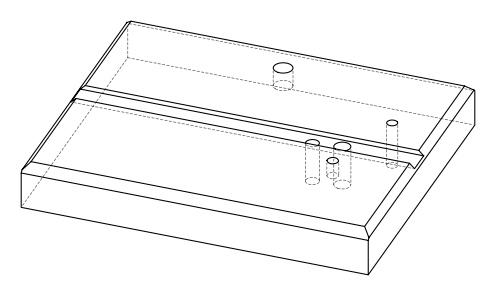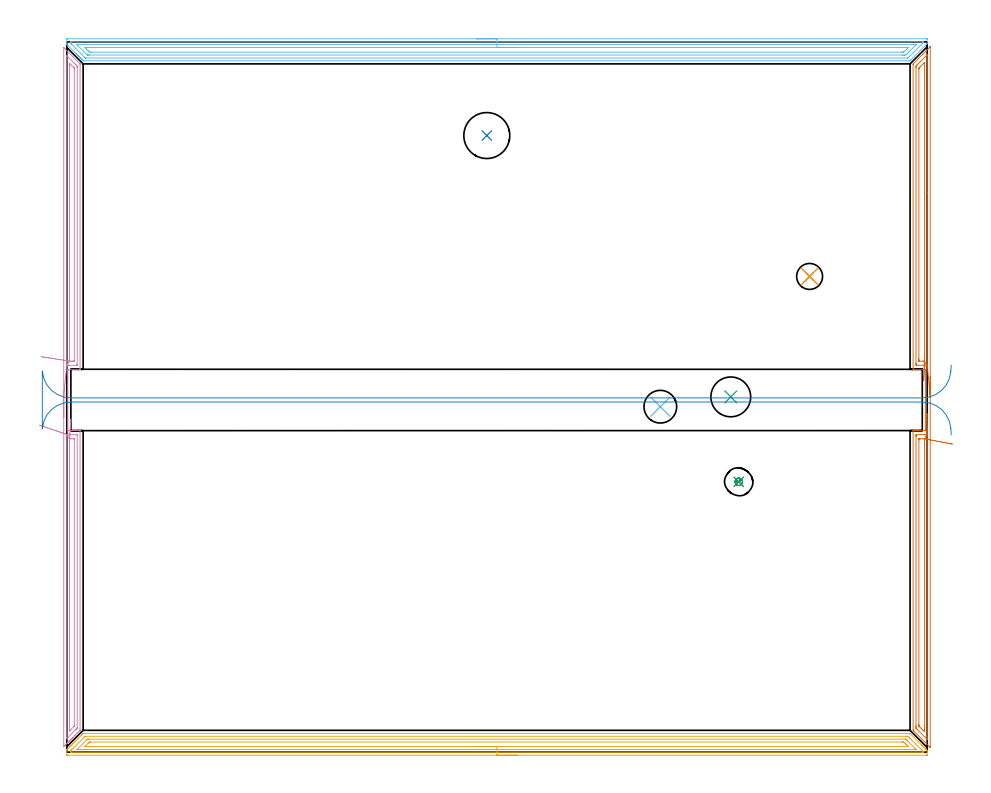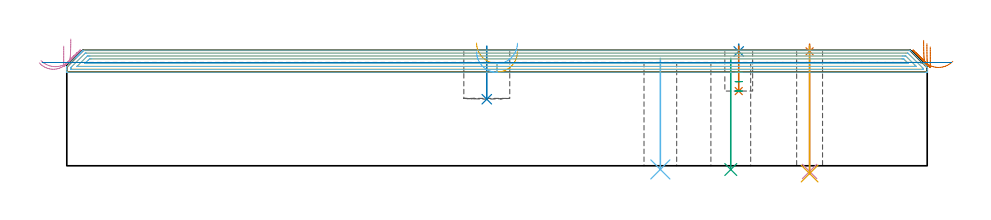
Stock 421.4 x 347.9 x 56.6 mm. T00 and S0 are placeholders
(PLAN: 14 operations, 9 tool changes, 46.7 min)
(1 SPOT_DRILL | STEP1HOLE_1 | NXT0321_9005460120000 | 0.03 min | 3 mm3)
(2 SPOT_DRILL_1 | STEP1POCKET | NXT0321_9005460120000 | 0.03 min | 2 mm3)
(3 INDEXABLE_INSERT_DRILL_THROUGH_HOLE_FROM_SOLID | STEP1HOLE | NXT0302_010 | 0.22 min | 16877 mm3)
(4 DRILL_THROUGH_HOLE_INTO_CENTER | STEP1HOLE_1 | NXT0301_042 | 0.25 min | 2216 mm3)
(5 DRILL_TO_ENLARGE_THROUGH_HOLE | STEP1HOLE_1 | NXT0301_098 | 0.25 min | 4932 mm3)
(6 INDEXABLE_INSERT_DRILL_THROUGH_HOLE_FROM_SOLID_1 | STEP1HOLE_2 | NXT0302_003 | 0.22 min | 11355 mm3)
(7 DRILL_BLIND_HOLE_INTO_CENTER | STEP1POCKET | NXT0301_128 | 0.09 min | 2133 mm3)
(8 INDEXABLE_INSERT_DRILL_BLIND_HOLE_FROM_SOLID | STEP1POCKET_1 | NXT0302_016 | 0.11 min | 9426 mm3)
(9 MILL_ROUGH_BLIND_HOLE_CONTOUR | STEP1POCKET | NXT0201_013 | Spiral | 0.36 min | 768 mm3)
(10 AREA_MILL | FG_CHAMFER_SURFACE | UGT0205_001 | 8.04 min | 11121 mm3)
(11 AREA_MILL_1 | FG_CHAMFER_SURFACE_1 | UGT0205_001 | 13.54 min | 23874 mm3)
(12 AREA_MILL_2 | FG_CHAMFER_SURFACE_2 | UGT0205_001 | 13.55 min | 24319 mm3)
(13 AREA_MILL_3 | FG_CHAMFER_SURFACE_3 | UGT0205_001 | 8.08 min | 11780 mm3)
(14 MILL_RECTANGULAR_SLOT | SLOT_RECTANGULAR | UGT0201_006 | Follow Part, ap 7, ae 75% | 1.92 min | 70935 mm3)
(TOOL NXT0321_9005460120000 | NC Spot Drill, 142deg, 12mm, Carbide, Uncoated | D12 PA142 FL30 Z2)
(TOOL NXT0302_010 | Index. Insert Drill 19.5mm [880-D1950L25-05] | D19.5 PA176 FL98 Z2)
(TOOL NXT0301_042 | Carbide Drill 7.1mm [860.1-0710-057A1-MM 2214] | D7.1 PA140 FL85 Z2)
(TOOL NXT0301_098 | Carbide Drill 12.7mm [860.1-1270-038A1-MM 2214] | D12.7 PA140 FL60 Z2)
(TOOL NXT0302_003 | Index. Insert Drill 16mm [880-D1600L20-05] | D16 PA176 FL80 Z2)
(TOOL NXT0301_128 | Carbide Drill 12mm [861.1-1200-036A1-GP GC34] | D12 PA150 FL37.4 Z2)
(TOOL NXT0302_016 | Index. Insert Drill 22.5mm [880-D2250L25-03] | D22.5 PA176 FL68 Z2)
(TOOL NXT0201_013 | ENDMILL 10mm | D10 FL30 Z4)
(TOOL UGT0205_001 | Chamfer Mill 20 x 3 x 45 deg. | D20 FL50 Z2)
(TOOL UGT0201_006 | End Mill 28 mm | D28 FL25 Z2)
(OP 1 SPOT_DRILL)
G17 G21 G94 G90
T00 M6
G54
G17 G0 G90 X363.8 Y233. S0 M3
G43 Z66.6 H0
G94 G81 G98 Z56.053 F250. R59.6
G80
M5
M2
(OP 2 SPOT_DRILL_1)
G17 G21 G94 G90
T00 M6
G54
G17 G0 G90 X329.1 Y132.4 S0 M3
G43 Z66.6 H0
G94 G81 G98 Z56.015 F250. R59.6
G80
M5
M2
(OP 3 INDEXABLE_INSERT_DRILL_THROUGH_HOLE_FROM_SOLID)
G17 G21 G94 G90
T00 M6
G54
G17 G0 G90 X325.2 Y174. S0 M3
G43 Z66.6 H1
G94 G81 G98 Z-1.84 F250. R52.6
G80
M5
M2
(OP 4 DRILL_THROUGH_HOLE_INTO_CENTER)
G17 G21 G94 G90
T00 M6
G54
G17 G0 G90 X363.8 Y233. S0 M3
G43 Z66.6 H1
G94 G73 G98 Z-2.792 F250. Q6.599 R58.6
G80
M5
M2
(OP 5 DRILL_TO_ENLARGE_THROUGH_HOLE)
G17 G21 G94 G90
T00 M6
G54
G17 G0 G90 X363.8 Y233. S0 M3
G43 Z66.6 H1
G94 G73 G98 Z-3.811 F250. Q12.082 R58.6
G80
M5
M2
(OP 6 INDEXABLE_INSERT_DRILL_THROUGH_HOLE_FROM_SOLID_1)
G17 G21 G94 G90
T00 M6
G54
G17 G0 G90 X290.7 Y169.2 S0 M3
G43 Z66.6 H1
G94 G81 G98 Z-1.779 F250. R52.6
G80
M5
M2
(OP 7 DRILL_BLIND_HOLE_INTO_CENTER)
G17 G21 G94 G90
T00 M6
G54
G17 G0 G90 X329.1 Y132.4 S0 M3
G43 Z66.6 H1
G94 G81 G98 Z36.6 F250. R58.6
G80
M5
M2
(OP 8 INDEXABLE_INSERT_DRILL_BLIND_HOLE_FROM_SOLID)
G17 G21 G94 G90
T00 M6
G54
G17 G0 G90 X205.7 Y302. S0 M3
G43 Z66.6 H1
G94 G81 G98 Z32.6 F250. R58.6
G80
M5
M2
(OP 9 MILL_ROUGH_BLIND_HOLE_CONTOUR)
G17 G21 G94 G90
T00 M6
G54
G17 G0 G90 X329.1 Y132.4 S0 M3
G43 Z66.6 H0
Z55.
G94 G3 X329.676 Y133.624 R0.748 F250.
X327.953 Y133.787 R1.224
X327.713 Y131.253 R1.8
X327.953 Y133.787 R-1.8
X327.833 Y132.52 R0.9
X329.1 Y132.4 R0.9
G0 Z50.4
G3 X329.676 Y133.624 R0.748
X327.953 Y133.787 R1.224
X327.713 Y131.253 R1.8
X327.953 Y133.787 R-1.8
X327.833 Y132.52 R0.9
X329.1 Y132.4 R0.9
G0 Z45.8
G3 X329.676 Y133.624 R0.748
X327.953 Y133.787 R1.224
X327.713 Y131.253 R1.8
X327.953 Y133.787 R-1.8
X327.833 Y132.52 R0.9
X329.1 Y132.4 R0.9
G0 Z41.2
G3 X329.676 Y133.624 R0.748
X327.953 Y133.787 R1.224
X327.713 Y131.253 R1.8
X327.953 Y133.787 R-1.8
X327.833 Y132.52 R0.9
X329.1 Y132.4 R0.9
G0 Z36.6
G3 X329.676 Y133.624 R0.748
X327.953 Y133.787 R1.224
X327.713 Y131.253 R1.8
X327.953 Y133.787 R-1.8
X327.833 Y132.52 R0.9
X329.1 Y132.4 R0.9
G0 Z66.6
M5
M2
(OP 10 AREA_MILL)
G17 G21 G94 G90
T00 M6
G54
G17 G0 G90 X-1.5 Y163.9 S1061 M3
G43 Z66.6 H0
Z58.6
G94 G1 Y163.938 Z57.728 F250.
Y164.052 Z56.863
Y164.241 Z56.012
Y164.503 Z55.18
Y164.837 Z54.374
Y165.24 Z53.6
Y165.709 Z52.864
Y166.24 Z52.172
Y166.829 Z51.529
Y167.472 Z50.939
Y168.164 Z50.408
Y168.9 Z49.94
Y169.674 Z49.537
Y170.48 Z49.203
Y171.312 Z48.941
Y172.164 Z48.752
Y173.029 Z48.638
Y173.9 Z48.6
Y345.097 Z48.599
X-1.497 Z48.602
X-1.031 Y344.633 Z49.066
X6.474 Y337.126 Z56.573
X6.504 Y337.1 Z56.594
X6.5 Y336.459 Z56.6
Y187.744
X6.496 Y187.509 Z56.589
X6.485 Y187.507 Z56.578
X6.244 Y187.5 Z56.338
X0.5 Z50.6
X0.501 Y187.25 Z50.599
Y187.208
X0.504 Y187.121 Z50.595
X0.503 Y187.119 Z50.596
X0.501 Y187.03
Y186.94 Z50.595
X0.5 Y186.85 Z50.6
Y157.5
X0.585 Z50.685
X0.591 Z50.686
X2.5 Z52.594
X3.141 Z53.238
X3.383 Z53.48
X4.024 Z54.12
X4.265 Z54.362
X4.749 Z54.848
X6.244 Y157.499 Z56.343
X6.494 Y157.49 Z56.592
X6.5 Y157.377 Z56.6
Y11.344
X6.504 Y10.7 Z56.593
X6.474 Y10.674 Z56.573
X6.472 Y10.672 Z56.572
X5.367 Y9.567 Z55.466
X4.028 Y8.227 Z54.127
X3. Y7.199 Z53.099
X2.794 Y6.993 Z52.892
X2.689 Y6.887 Z52.786
X2.137 Y6.337 Z52.236
X1.912 Y6.11 Z52.008
X1.796 Y5.994 Z51.893
X1.275 Y5.474 Z51.374
X1.029 Y5.227 Z51.125
X0.903 Y5.101 Z51.
X0.412 Y4.612 Z50.512
X0.146 Y4.344 Z50.242
X-0.45 Y3.75 Z49.65
X-0.737 Y3.461 Z49.359
X-1.332 Y2.868 Z48.767
X-1.472 Y2.735 Z48.626
X-1.497 Y2.715 Z48.602
X-1.5 Y2.854 Z48.6
Y2.868
Y173.9
X-0.072 Y189.338 Z50.028
X-0.079 Y189.397 Z50.021
X-0.082 Y189.569 Z50.018
X-0.086 Y189.913 Z50.014
Y189.976
X-0.085 Y340.85 Z50.015
Y340.913
X-0.079 Y341.216 Z50.021
X0.019 Y341.124 Z50.119
X0.236 Y340.913 Z50.336
X3.81 Y337.341 Z53.91
X4.265 Y336.882 Z54.365
X4.691 Y336.448 Z54.791
X5.079 Y336.028 Z55.179
X5.085 Y335.618 Z55.185
Y335.554
Y189.976
X5.08 Y189.562 Z55.18
X5.079 Y189.519 Z55.179
X5.018 Y189.51 Z55.118
X4.893 Y189.504 Z54.993
X4.736 Y189.501 Z54.836
X1.207 Y189.499 Z51.307
X0.735 Y189.49 Z50.835
X0.344 Y189.478 Z50.444
X0.194 Y189.442 Z50.294
X-0.072 Y189.338 Z50.028
X1.335 Y191.514 Z51.435
X1.333 Y191.536 Z51.433
X1.33 Y191.587 Z51.43
X1.329 Y191.665 Z51.429
X1.328 Y191.763 Z51.428
X1.329 Y336.448 Z51.429
Y336.739
X1.333 Y337.341 Z51.433
X1.334 Y337.348 Z51.434
X1.353 Y337.341 Z51.453
X1.617 Y337.081 Z51.717
X2.253 Y336.448 Z52.353
X3.147 Y335.554 Z53.247
X3.383 Y335.318 Z53.483
X3.544 Y335.153 Z53.644
X3.624 Y335.069 Z53.724
X3.661 Y335.028 Z53.761
X3.664 Y334.953 Z53.764
X3.669 Y334.661 Z53.769
X3.671 Y334.37 Z53.771
Y191.763
X3.669 Y191.617 Z53.769
X3.667 Y191.544 Z53.767
X3.665 Y191.516 Z53.765
X3.634 Y191.508 Z53.734
X3.383 Y191.504 Z53.483
X2.759 Y191.5 Z52.859
X2.5 Z52.6
X1.876 Y191.501 Z51.976
X1.617 Y191.504 Z51.717
X1.359 Y191.51 Z51.459
X1.335 Y191.514 Z51.435
X0.696 Y191.614 Z50.849
X0.009 Y191.723 Z50.322
X-0.721 Y191.838 Z49.858
X-1.488 Y191.958 Z49.46
X-2.286 Y192.084 Z49.131
X-3.109 Y192.214 Z48.874
X-3.952 Y192.347 Z48.69
X-4.807 Y192.481 Z48.582
X-5.668 Y192.617 Z48.549
X-6.529 Y192.753 Z48.592
X-7.382 Y192.887 Z48.712
X-8.222 Y193.019 Z48.906
X-9.043 Y193.149 Z49.173
X-9.837 Y193.274 Z49.512
X-10.599 Y193.394 Z49.919
X-11.323 Y193.508 Z50.393
X-12.003 Y193.615 Z50.928
X-12.635 Y193.715 Z51.521
G0 X-13.472 Y160.175 Z50.403
G1 X-12.878 Y159.975 Z49.797
X-12.236 Y159.758 Z49.247
X-11.551 Y159.526 Z48.759
X-10.829 Y159.282 Z48.335
X-10.074 Y159.027 Z47.98
X-9.293 Y158.763 Z47.695
X-8.491 Y158.492 Z47.483
X-7.675 Y158.217 Z47.346
X-6.85 Y157.938 Z47.284
X-6.024 Y157.659 Z47.299
X-5.202 Y157.381 Z47.389
X-4.39 Y157.107 Z47.555
X-3.596 Y156.839 Z47.795
X-2.824 Y156.578 Z48.107
X-2.081 Y156.327 Z48.489
X-1.372 Y156.087 Z48.937
X-0.703 Y155.861 Z49.449
X-0.079 Y155.65 Z50.021
X0.212 Y155.552 Z50.312
X0.366 Y155.518 Z50.466
X0.735 Y155.51 Z50.835
X1.265 Y155.501 Z51.365
X4.797 Y155.5 Z54.897
X4.985 Y155.497 Z55.085
X5.068 Y155.492 Z55.168
X5.079 Y155.49 Z55.179
X5.081 Y155.479 Z55.181
X5.084 Y155.442 Z55.184
X5.085 Y155.364 Z55.185
X5.086 Y155.208 Z55.186
X5.085 Y12.246 Z55.185
X5.079 Y11.832 Z55.179
X5.074 Y11.736 Z55.174
X5.02 Y11.677 Z55.12
X4.925 Y11.578 Z55.025
X4.703 Y11.353 Z54.803
X4.483 Y11.133 Z54.583
X-0.047 Y6.603 Z50.053
X-0.062 Y6.59 Z50.038
X-0.077 Y6.58 Z50.023
X-0.079 Y6.581 Z50.021
X-0.081 Y6.598 Z50.019
X-0.085 Y6.824 Z50.015
X-0.086 Y6.887 Z50.014
X-0.085 Y155.145 Z50.015
X-0.079 Y155.65 Z50.021
X1.344 Y153.49 Z51.444
X1.48 Y153.497 Z51.58
X1.617 Y153.499 Z51.717
X2.36 Y153.5 Z52.46
X3.243 Z53.343
X3.383 Y153.499 Z53.483
X3.522 Y153.495 Z53.622
X3.615 Y153.49 Z53.715
X3.665 Y153.482 Z53.765
X3.667 Y153.455 Z53.767
X3.669 Y153.359 Z53.769
X3.671 Y153.067 Z53.771
Y13.741
X3.668 Y13.139 Z53.768
X3.665 Y12.854 Z53.765
X3.656 Y12.767 Z53.756
X3.597 Y12.705 Z53.697
X3.383 Y12.483 Z53.483
X1.617 Y10.716 Z51.717
X1.49 Y10.589 Z51.59
X1.359 Y10.46 Z51.459
X1.347 Y10.452 Z51.447
X1.339 Y10.448 Z51.439
X1.335 Y10.46 Z51.435
X1.332 Y10.484 Z51.432
X1.329 Y10.751 Z51.429
X1.328 Y16.027 Z51.428
X1.329 Y152.465 Z51.429
X1.33 Y152.756 Z51.43
X1.335 Y153.359 Z51.435
X1.344 Y153.49 Z51.444
X1.401 Y154.356 Z51.539
X1.457 Y155.21 Z51.709
X1.512 Y156.045 Z51.953
X1.565 Y156.857 Z52.269
X1.616 Y157.637 Z52.655
X1.665 Y158.382 Z53.108
X1.711 Y159.084 Z53.623
X1.754 Y159.738 Z54.198
X1.793 Y160.34 Z54.829
X1.829 Y160.885 Z55.509
X1.861 Y161.369 Z56.234
X1.888 Y161.788 Z56.999
X1.911 Y162.138 Z57.798
X1.93 Y162.418 Z58.624
X1.943 Y162.625 Z59.471
X1.952 Y162.758 Z60.333
X1.956 Y162.815 Z61.204
X1.954 Y162.796 Z62.076
G0 Z66.6
M5
M2
(OP 11 AREA_MILL_1)
G17 G21 G94 G90
T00 M6
G54
G17 G0 G90 X220.7 Y-1.5 S1061 M3
G43 Z66.6 H0
Z55.9
G94 G1 X220.662 Z55.028 F250.
X220.548 Z54.164
X220.359 Z53.312
X220.097 Z52.48
X219.763 Z51.674
X219.36 Z50.9
X218.891 Z50.164
X218.36 Z49.472
X217.771 Z48.829
X217.128 Z48.24
X216.436 Z47.708
X215.7 Z47.24
X214.926 Z46.837
X214.12 Z46.503
X213.288 Z46.241
X212.436 Z46.052
X211.572 Z45.938
X210.7 Z45.9
X0.626
X0.425 Y-1.498 Z45.902
X0.003 Y-1.491 Z45.905
X0. Y-1.366 Z46.031
Y-0.128 Z47.267
Y0.581 Z47.98
Y0.843 Z48.243
X0.002 Y1.198 Z48.597
X0.003 Y1.2 Z48.6
X0.44 Y1.64 Z49.04
X0.626 Y1.827 Z49.225
X0.733 Y1.935 Z49.332
X1.324 Y2.524 Z49.924
X1.912 Y3.113 Z50.511
X2.208 Y3.408 Z50.808
X2.861 Y4.061 Z51.46
X3.755 Y4.955 Z52.354
X4.649 Y5.849 Z53.248
X5.543 Y6.743 Z54.142
X7.217 Y8.418 Z55.816
X7.331 Y8.532 Z55.929
X7.963 Y9.165 Z56.562
X8. Y9.205 Z56.594
X8.66 Y9.2 Z56.6
X412.728
X412.995 Y9.198 Z56.585
X413.033 Y9.169 Z56.565
X418.499 Y3.703 Z51.099
X418.603 Y3.597 Z50.997
X418.688 Y3.512 Z50.912
X418.794 Y3.408 Z50.804
X419.234 Y2.966 Z50.365
X419.678 Y2.524 Z49.92
X419.88 Y2.321 Z49.72
X419.947 Y2.253 Z49.653
X420.562 Y1.64 Z49.036
X420.643 Y1.557 Z48.956
X420.774 Y1.427 Z48.826
X420.857 Y1.345 Z48.741
X420.935 Y1.266 Z48.665
X421.072 Y1.129 Z48.528
X421.151 Y1.051 Z48.447
X421.226 Y0.974 Z48.373
X421.37 Y0.827 Z48.226
X421.395 Y0.794 Z48.192
X421.398 Y0.756 Z48.154
X421.4 Y0.711 Z48.11
Y0.666 Z48.065
Y-0.128 Z47.266
Y-1.366 Z46.031
X421.397 Y-1.491 Z45.905
X421.221 Y-1.496 Z45.904
X420.974 Y-1.5 Z45.9
X210.7
Y-0.086 Z47.314
X2.37 Y-0.085 Z47.315
X2.018 Y-0.079 Z47.321
X2.01 Y0.035 Z47.435
X2.006 Y0.276 Z47.676
X2.015 Y0.756 Z48.156
X2.211 Y0.957 Z48.357
X2.414 Y1.164 Z48.564
X8.671 Y7.422 Z54.822
X8.877 Y7.625 Z55.025
X8.979 Y7.722 Z55.122
X9.039 Y7.778 Z55.178
X9.609 Y7.786 Z55.186
X410.984
X411.834 Y7.78 Z55.18
X411.885 Y7.779 Z55.179
X412.728 Y7.017 Z54.417
X412.804 Y6.944 Z54.344
X413.622 Y6.128 Z53.528
X418.986 Y0.765 Z48.165
X419.39 Y0.356 Z47.756
Y-0.062 Z47.338
X419.389 Y-0.08 Z47.32
X419.383 Y-0.082 Z47.318
X419.358 Y-0.084 Z47.316
X419.305 Y-0.085 Z47.315
X419.199 Y-0.086 Z47.314
X210.7
Y1.328 Z48.728
X5.99 Y1.329 Z48.729
X5.409 Y1.33 Z48.73
X5.146 Y1.334 Z48.734
X5.096 Y1.336 Z48.736
X5.056 Y1.346 Z48.746
X5.074 Y1.369 Z48.769
X5.096 Y1.395 Z48.795
X9.761 Y6.06 Z53.46
X9.997 Y6.289 Z53.689
X10.063 Y6.352 Z53.752
X10.151 Y6.365 Z53.765
X10.459 Y6.368 Z53.768
X11.039 Y6.371 Z53.771
X410.626
X410.783 Y6.369 Z53.769
X410.861 Y6.367 Z53.767
X410.897 Y6.365 Z53.765
X410.941 Y6.331 Z53.731
X411.229 Y6.06 Z53.46
X411.834 Y5.465 Z52.865
X415.41 Y1.89 Z49.29
X415.658 Y1.64 Z49.04
X415.899 Y1.391 Z48.791
X415.952 Y1.335 Z48.735
X415.914 Y1.333 Z48.733
X415.83 Y1.33 Z48.73
X415.725 Y1.329 Z48.729
X415.41 Y1.328 Z48.728
X210.7
Y2.743 Z50.143
X9.344
X9.04 Y2.745 Z50.145
X8.946 Y2.748 Z50.148
X8.916 Y2.749 Z50.149
X8.918 Y2.758 Z50.158
X8.953 Y2.797 Z50.197
X9.043 Y2.892 Z50.292
X10.45 Y4.301 Z51.701
X10.897 Y4.744 Z52.144
X11.052 Y4.895 Z52.295
X11.108 Y4.947 Z52.347
X11.186 Y4.95 Z52.35
X11.353 Y4.954 Z52.354
X11.575 Y4.956 Z52.356
X409.153 Y4.957 Z52.357
X409.375 Y4.956 Z52.356
X409.71 Y4.953 Z52.353
X409.873 Y4.95 Z52.35
X410.047 Y4.793 Z52.193
X410.557 Y4.292 Z51.692
X410.941 Y3.911 Z51.311
X411.443 Y3.408 Z50.808
X411.834 Y3.013 Z50.413
X412.054 Y2.786 Z50.186
X412.078 Y2.749 Z50.149
X412.006 Y2.747 Z50.147
X411.834 Y2.744 Z50.144
X411.613 Y2.743 Z50.143
X210.7
X209.828 Z50.181
X208.963 Z50.295
X208.112 Z50.483
X207.28 Z50.746
X206.474 Z51.08
X205.7 Z51.482
X204.964 Z51.951
X204.272 Z52.482
X203.629 Z53.072
X203.04 Z53.715
X202.508 Z54.407
X202.04 Z55.143
X201.637 Z55.916
X201.303 Z56.722
X201.041 Z57.554
X200.852 Z58.406
X200.738 Z59.271
X200.7 Z60.143
G0 Z66.6
M5
M2
(OP 12 AREA_MILL_2)
G17 G21 G94 G90
T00 M6
G54
G17 G0 G90 X200.7 Y349.4 S1061 M3
G43 Z66.6 H0
Z55.8
G94 G1 X200.738 Z54.928 F250.
X200.852 Z54.064
X201.041 Z53.212
X201.303 Z52.38
X201.637 Z51.574
X202.04 Z50.8
X202.508 Z50.064
X203.04 Z49.372
X203.629 Z48.729
X204.272 Z48.14
X204.964 Z47.608
X205.7 Z47.14
X206.474 Z46.737
X207.28 Z46.403
X208.112 Z46.141
X208.964 Z45.952
X209.828 Z45.838
X210.7 Z45.8
X420.774
X420.958 Y349.398 Z45.802
X421.398 Y349.391 Z45.805
X421.4 Y349.231 Z45.966
Y347.99 Z47.205
X421.399 Y347.103 Z48.095
X421.397 Y347.008 Z48.189
X421.37 Y346.973 Z48.225
X421.097 Y346.697 Z48.503
X421.025 Y346.625 Z48.575
X420.618 Y346.216 Z48.98
X413.356 Y338.955 Z56.244
X413.198 Y338.797 Z56.4
X413.005 Y338.604 Z56.589
X412.728 Y338.6 Z56.6
X8.225
X8.005 Y338.604 Z56.589
X7.954 Y338.649 Z56.548
X7.869 Y338.73 Z56.467
X7.474 Y339.124 Z56.072
X7.331 Y339.268 Z55.929
X7.178 Y339.421 Z55.777
X7.031 Y339.567 Z55.629
X6.884 Y339.715 Z55.483
X6.738 Y339.861 Z55.337
X6.588 Y340.01 Z55.185
X6.437 Y340.162 Z55.036
X6.298 Y340.3 Z54.897
X6.144 Y340.454 Z54.742
X5.99 Y340.609 Z54.589
X5.859 Y340.74 Z54.458
X5.701 Y340.897 Z54.298
X5.543 Y341.056 Z54.142
X5.419 Y341.18 Z54.018
X5.257 Y341.34 Z53.855
X5.096 Y341.503 Z53.695
X4.979 Y341.619 Z53.578
X4.814 Y341.783 Z53.411
X4.649 Y341.95 Z53.248
X4.54 Y342.059 Z53.139
X4.371 Y342.227 Z52.968
X4.202 Y342.397 Z52.801
X0.005 Y346.595 Z48.604
X0. Y346.616 Z48.584
Y347.279 Z47.921
Y347.99 Z47.205
Y349.231 Z45.966
X0.002 Y349.391 Z45.805
X0.443 Y349.4 Z45.8
X210.7
Y347.986 Z47.214
X419.209 Y347.985 Z47.215
X419.319 Y347.983 Z47.217
X419.372 Y347.98 Z47.22
X419.39 Y347.978 Z47.222
X419.392 Y347.96 Z47.24
X419.395 Y347.844 Z47.356
X419.393 Y347.586 Z47.614
X419.381 Y347.443 Z47.757
X419.02 Y347.069 Z48.131
X412.728 Y340.778 Z54.422
X412.342 Y340.394 Z54.806
X412.17 Y340.226 Z54.974
X412.031 Y340.092 Z55.108
X411.941 Y340.021 Z55.179
X411.835 Y340.015 Z55.185
X411.83 Y340.014 Z55.186
X9.565
X9.117 Y340.018 Z55.182
X9.063 Y340.021 Z55.179
X9.037 Y340.024 Z55.176
X8.993 Y340.066 Z55.134
X8.849 Y340.204 Z54.996
X8.672 Y340.378 Z54.822
X2.414 Y346.636 Z48.564
X2.182 Y346.872 Z48.328
X2.068 Y346.989 Z48.211
X2.014 Y347.047 Z48.153
X2.01 Y347.103 Z48.097
X2.003 Y347.51 Z47.69
X2.008 Y347.924 Z47.276
X2.01 Y347.974 Z47.226
X2.027 Y347.979 Z47.221
X2.081 Y347.982 Z47.218
X2.192 Y347.984 Z47.216
X2.414 Y347.986 Z47.214
X210.7
Y346.572 Z48.628
X415.41 Y346.571 Z48.629
X415.948 Y346.57 Z48.63
X415.996 Y346.568 Z48.632
X416.047 Y346.565 Z48.635
X416.003 Y346.515 Z48.685
X415.715 Y346.216 Z48.984
X415.564 Y346.064 Z49.136
X415.41 Y345.909 Z49.291
X411.283 Y341.783 Z53.417
X411.112 Y341.614 Z53.586
X410.941 Y341.447 Z53.753
X410.398 Y341.435 Z53.765
X410.047 Y341.431 Z53.769
X409.51 Y341.429 Z53.771
X409.153
X11.353
X10.816
X10.459 Y341.432 Z53.768
X10.103 Y341.435 Z53.765
X10.068 Y341.443 Z53.757
X10.044 Y341.462 Z53.738
X9.995 Y341.507 Z53.693
X9.901 Y341.599 Z53.601
X9.716 Y341.783 Z53.417
X5.096 Y346.405 Z48.795
X4.966 Y346.543 Z48.657
X4.946 Y346.567 Z48.633
X4.954 Y346.568 Z48.632
X4.974 Y346.57 Z48.63
X5.096 Y346.571 Z48.629
X210.7 Y346.572 Z48.628
Y345.157 Z50.043
X411.835
X412.011 Y345.155 Z50.045
X412.19 Y345.15 Z50.05
X412.106 Y345.061 Z50.139
X411.951 Y344.901 Z50.299
X411.835 Y344.783 Z50.417
X410.329 Y343.277 Z51.923
X410.047 Y342.996 Z52.204
X409.933 Y342.889 Z52.311
X409.9 Y342.861 Z52.339
X409.867 Y342.848 Z52.352
X409.153 Y342.844 Z52.356
X408.978 Y342.843 Z52.357
X12.073
X11.353 Y342.848 Z52.352
X11.172 Y342.85 Z52.35
X10.459 Y343.493 Z51.707
X10.393 Y343.557 Z51.643
X9.565 Y344.384 Z50.816
X9.509 Y344.443 Z50.757
X8.853 Y345.15 Z50.05
X9.565 Y345.156 Z50.044
X9.74 Y345.157 Z50.043
X210.7
X211.572 Z50.081
X212.436 Z50.195
X213.288 Z50.383
X214.12 Z50.646
X214.926 Z50.98
X215.7 Z51.382
X216.436 Z51.851
X217.128 Z52.382
X217.771 Z52.972
X218.36 Z53.615
X218.892 Z54.307
X219.36 Z55.043
X219.763 Z55.816
X220.097 Z56.622
X220.359 Z57.454
X220.548 Z58.306
X220.662 Z59.171
X220.7 Z60.043
G0 Z66.6
M5
M2
(OP 13 AREA_MILL_3)
G17 G21 G94 G90
T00 M6
G54
G17 G0 G90 X422.9 Y183.9 S1061 M3
G43 Z66.6 H0
Z58.2
G94 G1 Y183.862 Z57.328 F250.
Y183.748 Z56.464
Y183.559 Z55.612
Y183.297 Z54.78
Y182.963 Z53.974
Y182.56 Z53.2
Y182.091 Z52.464
Y181.56 Z51.772
Y180.971 Z51.129
Y180.328 Z50.54
Y179.636 Z50.009
Y178.9 Z49.54
Y178.126 Z49.137
Y177.32 Z48.803
Y176.488 Z48.541
Y175.636 Z48.352
Y174.772 Z48.238
Y173.9 Z48.2
Y2.377
X422.896 Y2.316 Z48.202
X422.894 Y2.315 Z48.204
X422.883 Y2.316 Z48.215
X422.842 Y2.357 Z48.256
X422.722 Y2.476 Z48.374
X422.585 Y2.614 Z48.513
X422.315 Y2.885 Z48.785
X414.902 Y10.297 Z56.197
X414.659 Y10.54 Z56.437
X414.505 Y10.696 Z56.59
X414.5 Y10.948 Z56.6
Y157.382
X414.503 Y157.49 Z56.589
X414.575 Y157.495 Z56.518
X414.831 Y157.5 Z56.267
X415.362 Z55.737
X416.438 Z54.661
X416.912 Z54.184
X417.149 Z53.948
X420.5 Z50.6
X420.499 Y157.656 Z50.599
X420.497 Y157.794 Z50.597
X420.5 Y157.884 Z50.6
Y187.195
X420.498 Y187.217 Z50.597
X420.5 Y187.5 Z50.6
X414.834 Y187.501 Z56.26
X414.531 Y187.507 Z56.562
X414.503 Y187.51 Z56.589
X414.5 Y187.74 Z56.6
Y336.852
X414.505 Y337.105 Z56.59
X415.125 Y337.725 Z55.975
X422.585 Y345.186 Z48.513
X422.722 Y345.324 Z48.374
X422.885 Y345.484 Z48.213
X422.895 Y345.485 Z48.203
X422.899 Y345.484 Z48.199
X422.9 Y173.9 Z48.2
X421.477 Y188.956 Z49.623
X421.234 Y189.198 Z49.866
X421.014 Y189.353 Z50.086
X420.753 Y189.457 Z50.347
X420.516 Y189.497 Z50.584
X420.488 Y189.499 Z50.612
X419.619 Y189.5 Z51.481
X416.938 Z54.162
X416.042 Y189.502 Z55.058
X416.018 Y189.506 Z55.082
X415.921 Y189.526 Z55.179
X415.919 Y189.625 Z55.181
X415.915 Y190.418 Z55.185
X415.914 Y190.522 Z55.186
X415.915 Y335.17 Z55.185
X415.919 Y335.959 Z55.181
X415.92 Y336.057 Z55.18
X416.018 Y336.161 Z55.082
X416.362 Y336.51 Z54.738
X416.702 Y336.852 Z54.398
X421.167 Y341.317 Z49.933
X421.275 Y341.423 Z49.825
X421.381 Y341.523 Z49.719
X421.479 Y341.611 Z49.621
X421.483 Y341.421 Z49.617
X421.485 Y341.317 Z49.615
X421.486 Y273.858 Z49.614
X421.485 Y189.317 Z49.615
X421.483 Y189.109 Z49.617
X421.479 Y188.971 Z49.621
X421.477 Y188.956 Z49.623
X420.065 Y191.518 Z51.035
X420.033 Y191.51 Z51.067
X419.946 Y191.506 Z51.154
X419.594 Y191.501 Z51.506
X419.405 Y191.5 Z51.695
X417.616 Y191.501 Z53.484
X417.424 Y191.507 Z53.676
X417.335 Y191.512 Z53.765
X417.333 Y191.559 Z53.767
X417.33 Y191.787 Z53.77
X417.329 Y192.204 Z53.771
X417.328 Y192.681 Z53.772
X417.329 Y334.651 Z53.771
X417.33 Y334.859 Z53.77
X417.333 Y334.962 Z53.767
X417.335 Y335.01 Z53.765
X417.376 Y335.067 Z53.724
X417.587 Y335.285 Z53.513
X417.806 Y335.507 Z53.294
X418.032 Y335.733 Z53.068
X419.594 Y337.295 Z51.506
X419.819 Y337.52 Z51.281
X420.046 Y337.745 Z51.054
X420.054 Y337.746 Z51.046
X420.064 Y337.745 Z51.036
X420.069 Y337.476 Z51.031
X420.071 Y337.269 Z51.029
Y192.204
X420.07 Y191.729 Z51.03
X420.067 Y191.568 Z51.033
X420.065 Y191.518 Z51.035
X420.029 Y190.65 Z51.109
X419.994 Y189.791 Z51.258
X419.96 Y188.948 Z51.482
X419.926 Y188.129 Z51.778
X419.894 Y187.338 Z52.144
X419.863 Y186.582 Z52.578
X419.833 Y185.866 Z53.077
X419.806 Y185.197 Z53.636
X419.78 Y184.579 Z54.251
X419.757 Y184.017 Z54.918
X419.737 Y183.515 Z55.631
X419.719 Y183.077 Z56.385
X419.704 Y182.706 Z57.175
X419.691 Y182.406 Z57.994
X419.682 Y182.178 Z58.836
X419.676 Y182.025 Z59.695
X419.673 Y181.946 Z60.564
X419.672 Y181.944 Z61.436
G0 X421.264 Y165.805 Z59.839
G1 Y165.786 Z58.966
X421.266 Y165.691 Z58.099
X421.27 Y165.521 Z57.244
X421.275 Y165.277 Z56.406
X421.282 Y164.961 Z55.593
X421.291 Y164.575 Z54.81
X421.301 Y164.123 Z54.064
X421.312 Y163.607 Z53.361
X421.325 Y163.032 Z52.705
X421.339 Y162.402 Z52.101
X421.354 Y161.722 Z51.555
X421.37 Y160.997 Z51.071
X421.386 Y160.233 Z50.651
X421.404 Y159.434 Z50.299
X421.422 Y158.609 Z50.019
X421.441 Y157.761 Z49.811
X421.46 Y156.899 Z49.678
X421.479 Y156.029 Z49.621
X421.485 Y155.596 Z49.615
Y6.38
X421.482 Y6.275 Z49.618
X421.479 Y6.207 Z49.621
X421.475 Y6.186 Z49.625
X421.456 Y6.203 Z49.644
X421.381 Y6.272 Z49.719
X421.167 Y6.483 Z49.933
X416.703 Y10.948 Z54.397
X416.018 Y11.64 Z55.082
X415.921 Y11.742 Z55.179
X415.918 Y11.841 Z55.182
X415.916 Y11.943 Z55.184
X415.914 Y12.733 Z55.186
Y12.838
Y154.807
X415.915 Y154.911 Z55.185
X415.918 Y155.119 Z55.182
X415.926 Y155.49 Z55.174
X416.018 Y155.495 Z55.082
X416.116 Y155.499 Z54.984
X419.689 Y155.5 Z51.411
X420.488 Y155.506 Z50.612
X420.575 Y155.509 Z50.525
X420.654 Y155.522 Z50.446
X420.915 Y155.596 Z50.185
X421.202 Y155.775 Z49.898
X421.381 Y155.942 Z49.719
X421.444 Y155.998 Z49.656
X421.479 Y156.029 Z49.621
X420.064 Y153.49 Z51.036
X420.066 Y153.48 Z51.034
X420.069 Y153.335 Z51.031
X420.071 Y152.917 Z51.029
Y152.44
Y10.948
X420.07 Y10.472 Z51.03
X420.066 Y10.055 Z51.034
X420.065 Y10.047 Z51.035
X420.049 Y10.055 Z51.051
X419.594 Y10.506 Z51.506
X419.151 Y10.948 Z51.949
X418.259 Y11.841 Z52.841
X417.806 Y12.294 Z53.294
X417.371 Y12.733 Z53.729
X417.342 Y12.769 Z53.758
X417.335 Y12.795 Z53.765
X417.332 Y12.853 Z53.768
X417.33 Y12.972 Z53.77
X417.329 Y13.21 Z53.771
X417.328 Y13.626 Z53.772
X417.329 Y152.917 Z53.771
X417.332 Y153.391 Z53.768
X417.335 Y153.461 Z53.765
X417.338 Y153.49 Z53.762
X417.369 Y153.492 Z53.731
X417.514 Y153.496 Z53.586
X417.806 Y153.499 Z53.294
X418.116 Y153.5 Z52.984
X419.594 Z51.506
X419.904 Z51.196
X419.999 Y153.497 Z51.101
X420.046 Y153.493 Z51.054
X420.064 Y153.49 Z51.036
X420.701 Y153.369 Z50.452
X421.386 Y153.238 Z49.927
X422.113 Y153.1 Z49.465
X422.876 Y152.954 Z49.069
X423.671 Y152.803 Z48.743
X424.49 Y152.646 Z48.488
X425.329 Y152.487 Z48.306
X426.179 Y152.324 Z48.2
X427.036 Y152.161 Z48.17
X427.891 Y151.998 Z48.216
X428.74 Y151.836 Z48.337
X429.575 Y151.677 Z48.534
X430.39 Y151.522 Z48.804
X431.179 Y151.371 Z49.145
X431.935 Y151.227 Z49.554
X432.654 Y151.09 Z50.03
X433.329 Y150.962 Z50.567
X433.956 Y150.842 Z51.162
G0 Z66.6
M5
M2
(OP 14 MILL_RECTANGULAR_SLOT)
G17 G21 G94 G90
T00 M6
G54
G17 G0 G90 X433.17 Y189.549 S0 M3
G43 Z66.6 H0
Z50.6
G94 G1 X432.968 Y186.556 F250.
G2 X419. Y173.5 R14. F500.
G1 X2.
G2 X-11.968 Y186.557 R14.
G1 X-11.998
X-11.999 Y186.47
Y158.433
X-11.969
G2 X2. Y171.5 R14.
G1 X419.
G2 X432.968 Y158.442 R14.
G1 X433.17 Y155.449 F250.
G0 Z66.6
M5
M2
